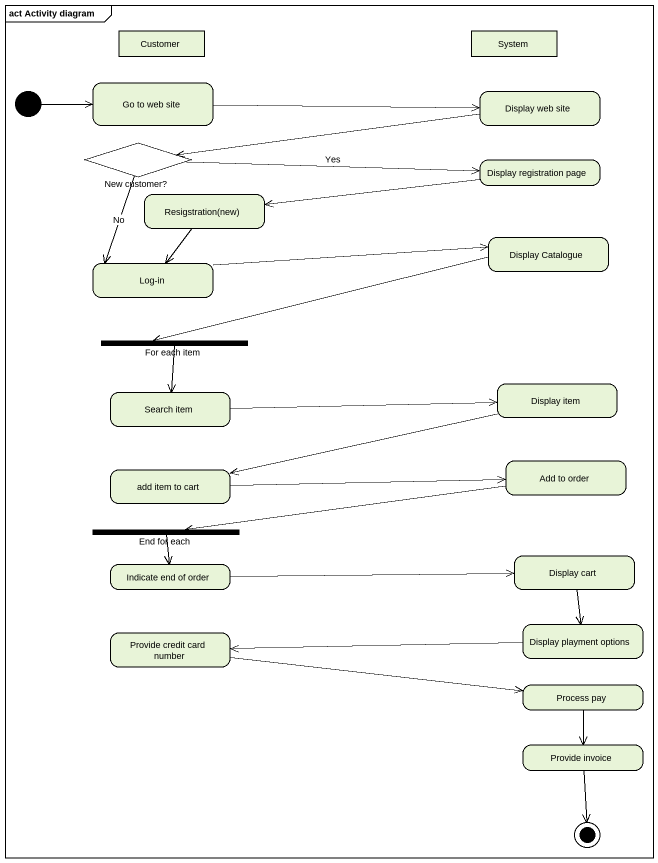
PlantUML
@startuml
mainframe act Activity diagram
hide empty description
state Customer <<object>>
state System <<object>>
state "Go to web site" as Go_to_web_site
state "Display web site" as Display_web_site
state "New customer?" as New_customer <<choice>>
state "Display registration page" as Display_registration_page
state "Resigstration(new)" as Resigstration_new
state "Display Catalogue" as Display_Catalogue
state "Log-in" as Log_in
state "For each item" as For_each_item <<fork>>
state "Search item" as Search_item
state "Display item" as Display_item
state "add item to cart" as add_item_to_cart
state "Add to order" as Add_to_order
state "End for each" as End_for_each <<fork>>
state "Indicate end of order" as Indicate_end_of_order
state "Display cart" as Display_cart
state "Provide credit card number" as Provide_credit_card_number
state "Display playment options" as Display_playment_options
state "Process pay" as Process_pay
state "Provide invoice" as Provide_invoice
[*] -right-> Go_to_web_site
Go_to_web_site -right-> Display_web_site
Display_web_site -left-> New_customer
New_customer -right-> Display_registration_page : Yes
New_customer --> Log_in : No
Display_registration_page -left-> Resigstration_new
Resigstration_new --> Log_in
Display_Catalogue -left-> For_each_item
Log_in -right-> Display_Catalogue
For_each_item --> Search_item
Search_item -right-> Display_item
Display_item -left-> add_item_to_cart
add_item_to_cart -right-> Add_to_order
Add_to_order -left-> End_for_each
End_for_each --> Indicate_end_of_order
Indicate_end_of_order -right-> Display_cart
Display_cart --> Display_playment_options
Provide_credit_card_number -right-> Process_pay
Display_playment_options -left-> Provide_credit_card_number
Process_pay --> Provide_invoice
Provide_invoice --> [*]
@enduml
